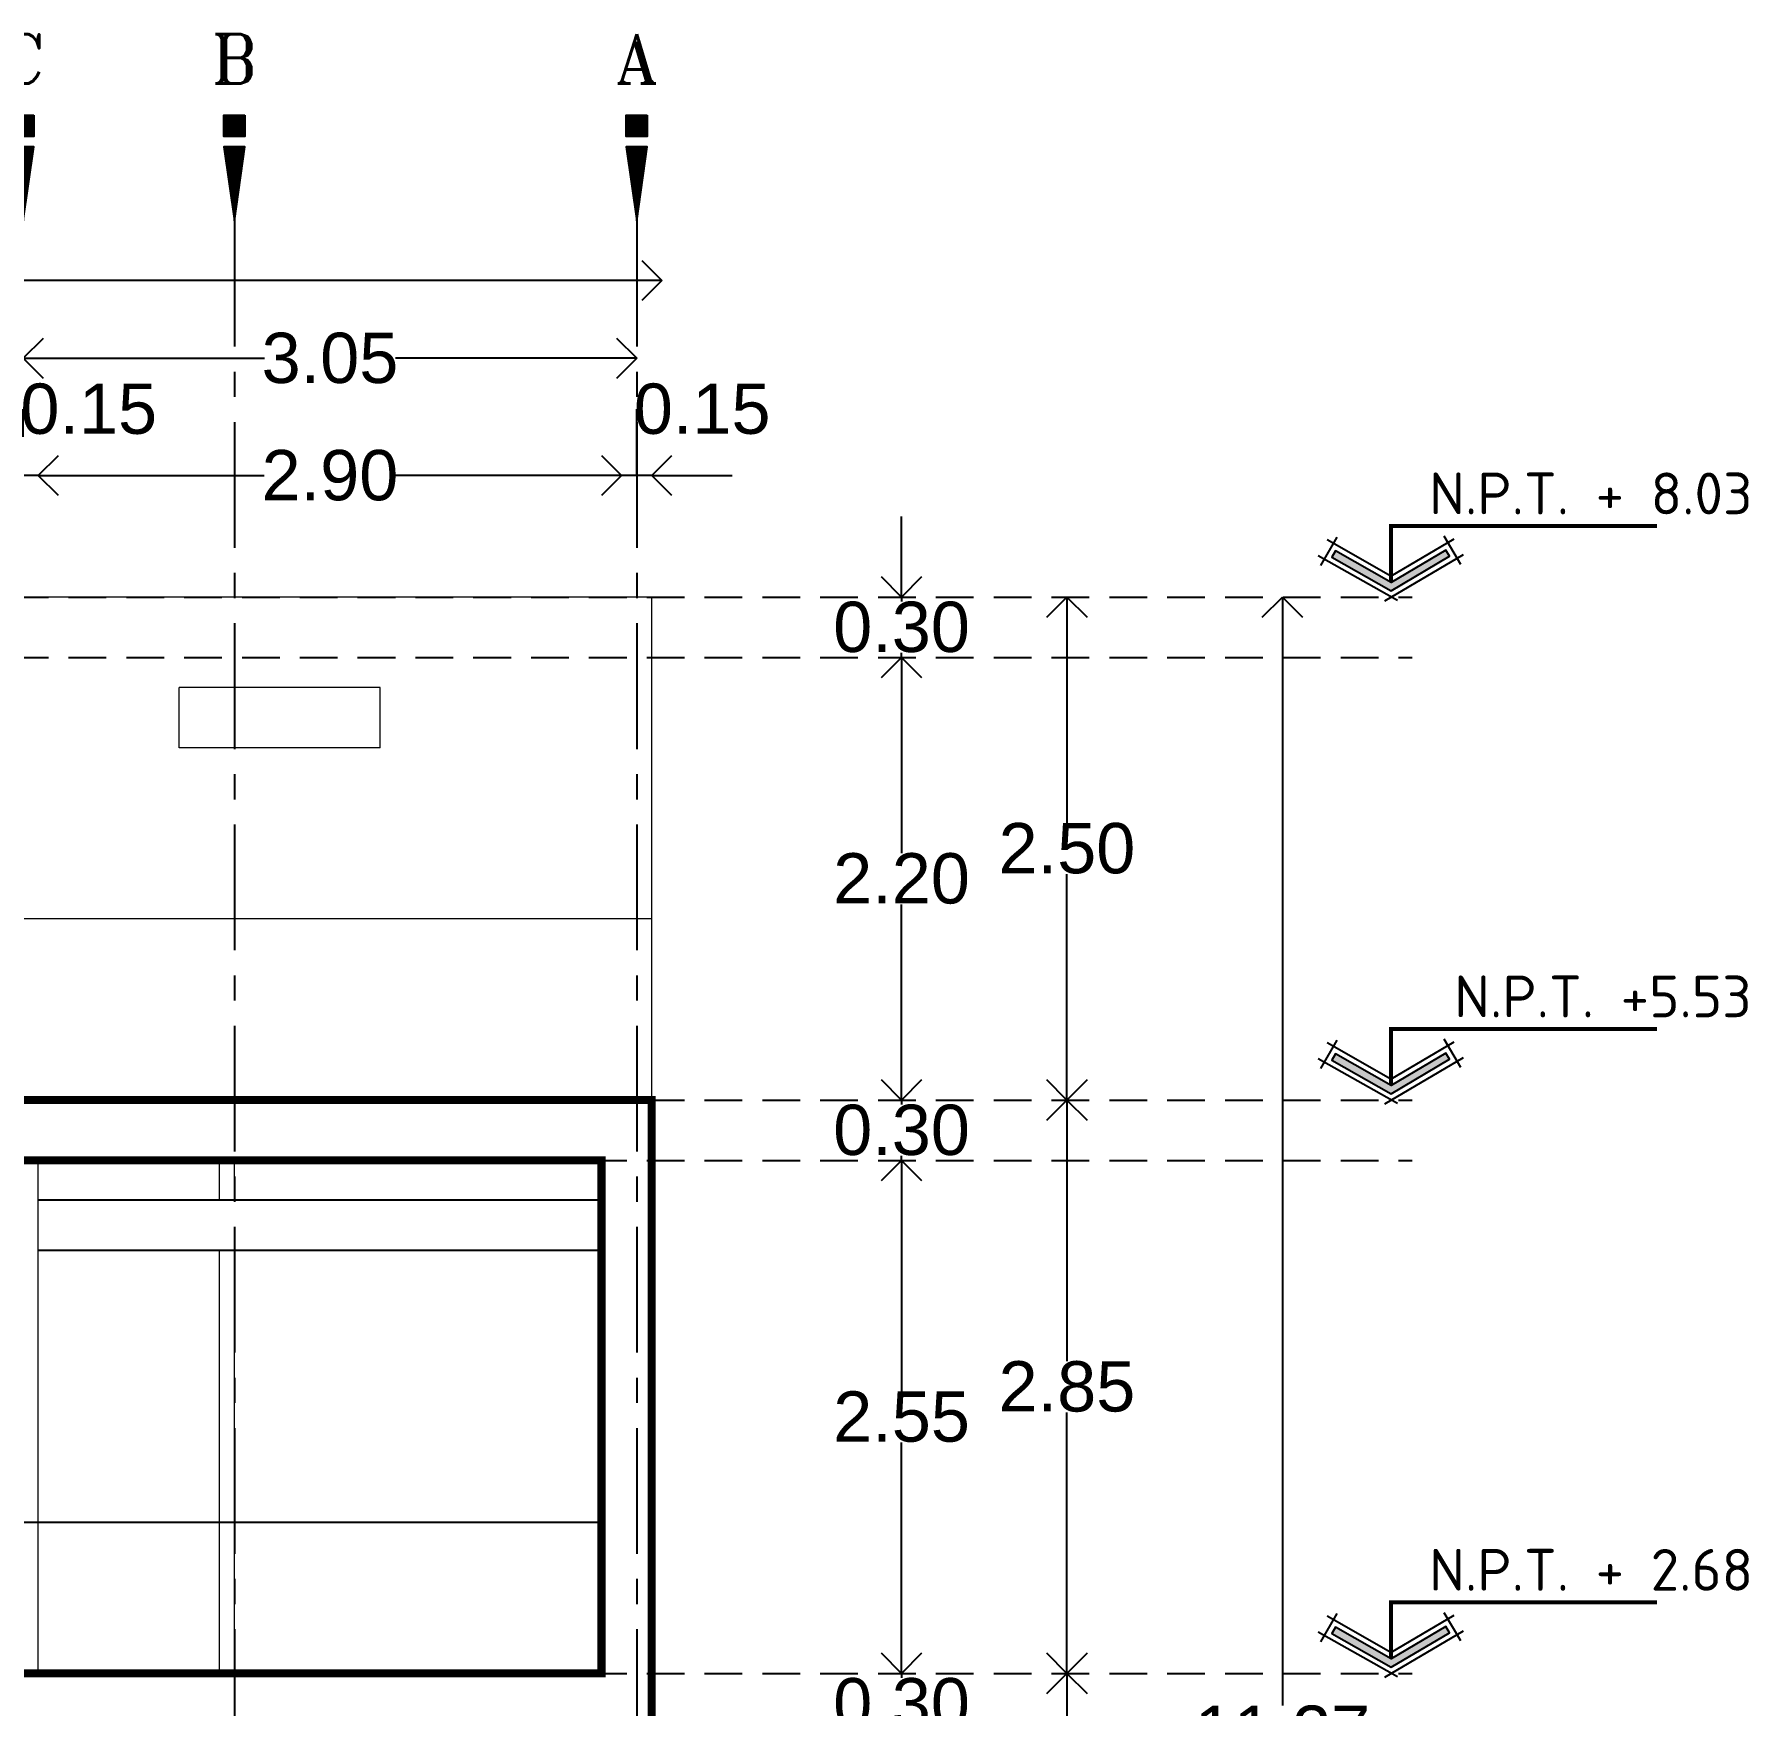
# Model space of a CAD drawing. Header units: metres. Extents: x -58 to 722, y -1100 to 345.
# Drawn here: x 241.68 to 250.21, y -495.11 to -486.8 of the extents above; entities that cross this region are included whole.
import ezdxf
from ezdxf.enums import TextEntityAlignment as Align

# ---------------------------------------------------------------- set-up
doc = ezdxf.new("R2010")
doc.units = ezdxf.units.M
doc.header["$MEASUREMENT"] = 0
for name, pattern in [('CENTER2', [1.125, 0.75, -0.125, 0.125, -0.125]), ('CENTERX2', [4, 2.5, -0.5, 0.5, -0.5]), ('HIDDEN2', [0.1875, 0.125, -0.0625])]:
    doc.linetypes.add(name, pattern=pattern)
doc.layers.get('0').update_dxf_attribs({"color": 255})
doc.layers.get('DEFPOINTS').update_dxf_attribs({"color": 250})
for name, color, linetype in [('FSR_ARQ_007PROYECCIONES', 200, 'HIDDEN2'), ('FSR_ARQ_015COTAS', 125, 'Continuous'), ('FSR_ARQ_016EJES', 135, 'CENTER2'), ('FSR_ARQ_017EJESTEXT', 135, 'Continuous'), ('FSR_ARQ_29PERFILES ACERO', 143, 'Continuous'), ('TEXTOS', 7, 'Continuous')]:
    doc.layers.add(name, color=color, linetype=linetype)
doc.layers.add('FSR_ARQ_013VENTANAS', color=4, linetype='Continuous', lineweight=5)
doc.layers.add('muro bajo', color=33, linetype='Continuous', lineweight=9)
doc.styles.add('LOCAL', font='isocpeur.ttf', dxfattribs={"width": 0.75, "height": 0.15})
doc.styles.add('ROMANT', font='romant.shx')
doc.styles.add('style1', font='arial.ttf')
doc.dimstyles.new('PP_PACO', dxfattribs={"dimtxt": 0.18, "dimasz": 0.075, "dimexe": 0.075, "dimexo": 0, "dimgap": 0, "dimtad": 0, "dimtih": 1, "dimtoh": 1, "dimzin": 1, "dimdsep": 46, "dimtxsty": 'style1', "dimcen": 0.15, "dimse1": 1, "dimse2": 1, "dimclrd": 256, "dimclre": 256, "dimadec": 0, "dimazin": 0, "dimtfac": 1, "dimtmove": 0, "dimatfit": 3, "dimfxl": 0.075, "dimarcsym": 0})

# ---------------------------------------------------------------- blocks, each defined once
blk = doc.blocks.new('Di-p0101')
at = {"const_width": 0.2}
blk.add_lwpolyline([(0, 0.8), (0, 1)], dxfattribs=at)
for points in [[(0.1, 1), (0.1, 0.8), (-0.1, 0.8), (-0.1, 1)], [(0, 0), (0.1, 0.7), (-0.1, 0.7)]]:
    blk.add_lwpolyline(points, close=True)
blk.add_lwpolyline([(0, 0, 0, 0.2, 0), (0, 0.7, 0.2, 0.2, 0)], format="xyseb")
at = {"style": 'ROMANT'}
blk.add_attdef('1', text='', height=0.6, dxfattribs=at).set_placement((0, 1.3), align=Align.CENTER)
blk = doc.blocks.new('_Open90')
at = {"color": 0, "linetype": 'ByBlock', "lineweight": -2}
for p, q in [((-0.5, 0.5), (0, 0)), ((0, 0), (-1, 0)), ((0, 0), (-0.5, -0.5))]:
    blk.add_line(p, q, dxfattribs=at)
blk = doc.blocks.new('*D764')
at = {"layer": 'DEFPOINTS', "color": 0, "ltscale": 0.005, "transparency": 16777216}
for p in [(241.6282, -488.4085), (241.6282, -488.8374), (244.6782, -488.8374)]:
    blk.add_point(p, dxfattribs=at)
at = {"layer": 'FSR_ARQ_015COTAS', "lineweight": -2, "ltscale": 0.005, "transparency": 16777216}
for p, q in [((241.8282, -488.4085), (242.8276, -488.4085)), ((244.4782, -488.4085), (243.4787, -488.4085))]:
    blk.add_line(p, q, dxfattribs=at)
at = {"layer": 'FSR_ARQ_015COTAS', "lineweight": -2, "ltscale": 0.005, "transparency": 16777216, "xscale": 0.2, "yscale": 0.2, "zscale": 0.2, "rotation": 180}
blk.add_blockref('_Open90', (241.6282, -488.4085), dxfattribs=at)
at = {"layer": 'FSR_ARQ_015COTAS', "lineweight": -2, "ltscale": 0.005, "transparency": 16777216, "xscale": 0.2, "yscale": 0.2, "zscale": 0.2}
blk.add_blockref('_Open90', (244.6782, -488.4085), dxfattribs=at)
at = {"layer": 'FSR_ARQ_015COTAS', "color": 0, "ltscale": 0.005, "transparency": 16777216, "insert": (243.1532, -488.4085), "char_height": 0.25, "attachment_point": 5, "style": 'style1'}
blk.add_mtext('3.05', dxfattribs=at)
blk = doc.blocks.new('*D766')
at = {"layer": 'DEFPOINTS', "color": 0, "ltscale": 0.005, "transparency": 16777216}
for p in [(244.6032, -488.9914), (244.6032, -489.1695), (244.7532, -489.1695)]:
    blk.add_point(p, dxfattribs=at)
at = {"layer": 'FSR_ARQ_015COTAS', "lineweight": -2, "ltscale": 0.005, "transparency": 16777216}
for p, q in [((244.6782, -488.9914), (244.6782, -488.6611)), ((244.4032, -488.9914), (244.2032, -488.9914)), ((244.7532, -488.9914), (244.6032, -488.9914)), ((244.7532, -488.9914), (244.6032, -488.9914)), ((244.9532, -488.9914), (245.1532, -488.9914))]:
    blk.add_line(p, q, dxfattribs=at)
at = {"layer": 'FSR_ARQ_015COTAS', "lineweight": -2, "ltscale": 0.005, "transparency": 16777216, "xscale": 0.2, "yscale": 0.2, "zscale": 0.2}
blk.add_blockref('_Open90', (244.6032, -488.9914), dxfattribs=at)
at = {"layer": 'FSR_ARQ_015COTAS', "lineweight": -2, "ltscale": 0.005, "transparency": 16777216, "xscale": 0.2, "yscale": 0.2, "zscale": 0.2, "rotation": 180}
blk.add_blockref('_Open90', (244.7532, -488.9914), dxfattribs=at)
at = {"layer": 'FSR_ARQ_015COTAS', "color": 0, "ltscale": 0.005, "transparency": 16777216, "insert": (245.0038, -488.6611), "char_height": 0.25, "attachment_point": 5, "style": 'style1'}
blk.add_mtext('0.15', dxfattribs=at)
blk = doc.blocks.new('*D767')
at = {"layer": 'DEFPOINTS', "color": 0, "ltscale": 0.005, "transparency": 16777216}
for p in [(241.7032, -488.9914), (244.6032, -489.1934), (241.7032, -489.3594)]:
    blk.add_point(p, dxfattribs=at)
at = {"layer": 'FSR_ARQ_015COTAS', "lineweight": -2, "ltscale": 0.005, "transparency": 16777216}
for p, q in [((241.9032, -488.9914), (242.8268, -488.9914)), ((244.4032, -488.9914), (243.4796, -488.9914))]:
    blk.add_line(p, q, dxfattribs=at)
at = {"layer": 'FSR_ARQ_015COTAS', "lineweight": -2, "ltscale": 0.005, "transparency": 16777216, "xscale": 0.2, "yscale": 0.2, "zscale": 0.2, "rotation": 180}
blk.add_blockref('_Open90', (241.7032, -488.9914), dxfattribs=at)
at = {"layer": 'FSR_ARQ_015COTAS', "lineweight": -2, "ltscale": 0.005, "transparency": 16777216, "xscale": 0.2, "yscale": 0.2, "zscale": 0.2}
blk.add_blockref('_Open90', (244.6032, -488.9914), dxfattribs=at)
at = {"layer": 'FSR_ARQ_015COTAS', "color": 0, "ltscale": 0.005, "transparency": 16777216, "insert": (243.1532, -488.9914), "char_height": 0.25, "attachment_point": 5, "style": 'style1'}
blk.add_mtext('2.90', dxfattribs=at)
blk = doc.blocks.new('*D768')
at = {"layer": 'DEFPOINTS', "color": 0, "ltscale": 0.005, "transparency": 16777216}
for p in [(241.5532, -488.9914), (241.5532, -489.3569), (241.7032, -489.3594)]:
    blk.add_point(p, dxfattribs=at)
at = {"layer": 'FSR_ARQ_015COTAS', "lineweight": -2, "ltscale": 0.005, "transparency": 16777216}
for p, q in [((241.6282, -488.9914), (241.6282, -488.6611)), ((241.3532, -488.9914), (241.1532, -488.9914)), ((241.7032, -488.9914), (241.5532, -488.9914)), ((241.7032, -488.9914), (241.5532, -488.9914)), ((241.9032, -488.9914), (242.1032, -488.9914))]:
    blk.add_line(p, q, dxfattribs=at)
at = {"layer": 'FSR_ARQ_015COTAS', "lineweight": -2, "ltscale": 0.005, "transparency": 16777216, "xscale": 0.2, "yscale": 0.2, "zscale": 0.2}
blk.add_blockref('_Open90', (241.5532, -488.9914), dxfattribs=at)
at = {"layer": 'FSR_ARQ_015COTAS', "lineweight": -2, "ltscale": 0.005, "transparency": 16777216, "xscale": 0.2, "yscale": 0.2, "zscale": 0.2, "rotation": 180}
blk.add_blockref('_Open90', (241.7032, -488.9914), dxfattribs=at)
at = {"layer": 'FSR_ARQ_015COTAS', "color": 0, "ltscale": 0.005, "transparency": 16777216, "insert": (241.9538, -488.6611), "char_height": 0.25, "attachment_point": 5, "style": 'style1'}
blk.add_mtext('0.15', dxfattribs=at)
blk = doc.blocks.new('*D771')
at = {"layer": 'DEFPOINTS', "color": 0, "ltscale": 0.005, "transparency": 16777216}
for p in [(236.8032, -488.0222), (236.8032, -490.1726), (244.8032, -490.1726)]:
    blk.add_point(p, dxfattribs=at)
at = {"layer": 'FSR_ARQ_015COTAS', "lineweight": -2, "ltscale": 0.005, "transparency": 16777216}
for p, q in [((237.0032, -488.0222), (240.4787, -488.0222)), ((244.6032, -488.0222), (241.1276, -488.0222))]:
    blk.add_line(p, q, dxfattribs=at)
at = {"layer": 'FSR_ARQ_015COTAS', "lineweight": -2, "ltscale": 0.005, "transparency": 16777216, "xscale": 0.2, "yscale": 0.2, "zscale": 0.2, "rotation": 180}
blk.add_blockref('_Open90', (236.8032, -488.0222), dxfattribs=at)
at = {"layer": 'FSR_ARQ_015COTAS', "lineweight": -2, "ltscale": 0.005, "transparency": 16777216, "xscale": 0.2, "yscale": 0.2, "zscale": 0.2}
blk.add_blockref('_Open90', (244.8032, -488.0222), dxfattribs=at)
at = {"layer": 'FSR_ARQ_015COTAS', "color": 0, "ltscale": 0.005, "transparency": 16777216, "insert": (240.8032, -488.0222), "char_height": 0.25, "attachment_point": 5, "style": 'style1'}
blk.add_mtext('8.00', dxfattribs=at)
blk = doc.blocks.new('*D796')
at = {"layer": 'DEFPOINTS', "color": 0, "ltscale": 0.005, "transparency": 16777216}
for p in [(245.2144, -494.9454), (245.9951, -494.9454), (245.288, -495.2454)]:
    blk.add_point(p, dxfattribs=at)
at = {"layer": 'FSR_ARQ_015COTAS', "lineweight": -2, "ltscale": 0.005, "transparency": 16777216}
for p, q in [((245.9951, -494.7454), (245.9951, -494.5454)), ((245.9951, -494.9454), (245.9951, -494.9677)), ((245.9951, -495.2454), (245.9951, -495.2232)), ((245.9951, -495.4454), (245.9951, -495.6454))]:
    blk.add_line(p, q, dxfattribs=at)
at = {"layer": 'FSR_ARQ_015COTAS', "lineweight": -2, "ltscale": 0.005, "transparency": 16777216, "xscale": 0.2, "yscale": 0.2, "zscale": 0.2}
for p, rotation in [((245.9951, -494.9454), 270), ((245.9951, -495.2454), 90)]:
    blk.add_blockref('_Open90', p, dxfattribs=dict(at, rotation=rotation))
at = {"layer": 'FSR_ARQ_015COTAS', "color": 0, "ltscale": 0.005, "transparency": 16777216, "insert": (245.9951, -495.0954), "char_height": 0.25, "attachment_point": 5, "style": 'style1'}
blk.add_mtext('0.30', dxfattribs=at)
blk = doc.blocks.new('*D798')
at = {"layer": 'DEFPOINTS', "color": 0, "ltscale": 0.005, "transparency": 16777216}
for p in [(245.9068, -494.9454), (246.8174, -494.9454), (246.611, -497.8054)]:
    blk.add_point(p, dxfattribs=at)
at = {"layer": 'FSR_ARQ_015COTAS', "lineweight": -2, "ltscale": 0.005, "transparency": 16777216}
for p, q in [((246.8174, -495.1454), (246.8174, -496.2478)), ((246.8174, -497.6054), (246.8174, -496.5031))]:
    blk.add_line(p, q, dxfattribs=at)
at = {"layer": 'FSR_ARQ_015COTAS', "lineweight": -2, "ltscale": 0.005, "transparency": 16777216, "xscale": 0.2, "yscale": 0.2, "zscale": 0.2}
for p, rotation in [((246.8174, -494.9454), 90), ((246.8174, -497.8054), 270)]:
    blk.add_blockref('_Open90', p, dxfattribs=dict(at, rotation=rotation))
at = {"layer": 'FSR_ARQ_015COTAS', "color": 0, "ltscale": 0.005, "transparency": 16777216, "insert": (246.8174, -496.3754), "char_height": 0.25, "attachment_point": 5, "style": 'style1'}
blk.add_mtext('2.86', dxfattribs=at)
blk = doc.blocks.new('*D799')
at = {"layer": 'DEFPOINTS', "color": 0, "ltscale": 0.005, "transparency": 16777216}
for p in [(246.3146, -492.0954), (246.8174, -492.0954), (245.9068, -494.9454)]:
    blk.add_point(p, dxfattribs=at)
at = {"layer": 'FSR_ARQ_015COTAS', "lineweight": -2, "ltscale": 0.005, "transparency": 16777216}
for p, q in [((246.8174, -492.2954), (246.8174, -493.3928)), ((246.8174, -494.7454), (246.8174, -493.6481))]:
    blk.add_line(p, q, dxfattribs=at)
at = {"layer": 'FSR_ARQ_015COTAS', "lineweight": -2, "ltscale": 0.005, "transparency": 16777216, "xscale": 0.2, "yscale": 0.2, "zscale": 0.2}
for p, rotation in [((246.8174, -492.0954), 90), ((246.8174, -494.9454), 270)]:
    blk.add_blockref('_Open90', p, dxfattribs=dict(at, rotation=rotation))
at = {"layer": 'FSR_ARQ_015COTAS', "color": 0, "ltscale": 0.005, "transparency": 16777216, "insert": (246.8174, -493.5204), "char_height": 0.25, "attachment_point": 5, "style": 'style1'}
blk.add_mtext('2.85', dxfattribs=at)
blk = doc.blocks.new('*D800')
at = {"layer": 'DEFPOINTS', "color": 0, "ltscale": 0.005, "transparency": 16777216}
for p in [(246.078, -489.5954), (246.8174, -489.5954), (246.3146, -492.0954)]:
    blk.add_point(p, dxfattribs=at)
at = {"layer": 'FSR_ARQ_015COTAS', "lineweight": -2, "ltscale": 0.005, "transparency": 16777216}
for p, q in [((246.8174, -489.7954), (246.8174, -490.7178)), ((246.8174, -491.8954), (246.8174, -490.9731))]:
    blk.add_line(p, q, dxfattribs=at)
at = {"layer": 'FSR_ARQ_015COTAS', "lineweight": -2, "ltscale": 0.005, "transparency": 16777216, "xscale": 0.2, "yscale": 0.2, "zscale": 0.2}
for p, rotation in [((246.8174, -489.5954), 90), ((246.8174, -492.0954), 270)]:
    blk.add_blockref('_Open90', p, dxfattribs=dict(at, rotation=rotation))
at = {"layer": 'FSR_ARQ_015COTAS', "color": 0, "ltscale": 0.005, "transparency": 16777216, "insert": (246.8174, -490.8454), "char_height": 0.25, "attachment_point": 5, "style": 'style1'}
blk.add_mtext('2.50', dxfattribs=at)
blk = doc.blocks.new('*D801')
at = {"layer": 'DEFPOINTS', "color": 0, "ltscale": 0.005, "transparency": 16777216}
for p in [(247.3124, -489.5954), (247.8884, -489.5954), (247.3124, -500.8654)]:
    blk.add_point(p, dxfattribs=at)
at = {"layer": 'FSR_ARQ_015COTAS', "lineweight": -2, "ltscale": 0.005, "transparency": 16777216}
for p, q in [((247.8884, -489.7954), (247.8884, -495.1049)), ((247.8884, -500.6654), (247.8884, -495.356))]:
    blk.add_line(p, q, dxfattribs=at)
at = {"layer": 'FSR_ARQ_015COTAS', "lineweight": -2, "ltscale": 0.005, "transparency": 16777216, "xscale": 0.2, "yscale": 0.2, "zscale": 0.2}
for p, rotation in [((247.8884, -489.5954), 90), ((247.8884, -500.8654), 270)]:
    blk.add_blockref('_Open90', p, dxfattribs=dict(at, rotation=rotation))
at = {"layer": 'FSR_ARQ_015COTAS', "color": 0, "ltscale": 0.005, "transparency": 16777216, "insert": (247.8884, -495.2304), "char_height": 0.25, "attachment_point": 5, "style": 'style1'}
blk.add_mtext('11.27', dxfattribs=at)
blk = doc.blocks.new('*D787')
at = {"layer": 'DEFPOINTS', "color": 0, "ltscale": 0.005, "transparency": 16777216}
for p in [(245.0764, -492.3954), (245.9951, -492.3954), (245.2144, -494.9454)]:
    blk.add_point(p, dxfattribs=at)
at = {"layer": 'FSR_ARQ_015COTAS', "lineweight": -2, "ltscale": 0.005, "transparency": 16777216}
for p, q in [((245.9951, -492.5954), (245.9951, -493.5428)), ((245.9951, -494.7454), (245.9951, -493.7981))]:
    blk.add_line(p, q, dxfattribs=at)
at = {"layer": 'FSR_ARQ_015COTAS', "lineweight": -2, "ltscale": 0.005, "transparency": 16777216, "xscale": 0.2, "yscale": 0.2, "zscale": 0.2}
for p, rotation in [((245.9951, -492.3954), 90), ((245.9951, -494.9454), 270)]:
    blk.add_blockref('_Open90', p, dxfattribs=dict(at, rotation=rotation))
at = {"layer": 'FSR_ARQ_015COTAS', "color": 0, "ltscale": 0.005, "transparency": 16777216, "insert": (245.9951, -493.6704), "char_height": 0.25, "attachment_point": 5, "style": 'style1'}
blk.add_mtext('2.55', dxfattribs=at)
blk = doc.blocks.new('*D788')
at = {"layer": 'DEFPOINTS', "color": 0, "ltscale": 0.005, "transparency": 16777216}
for p in [(245.058, -492.0954), (245.9951, -492.0954), (245.0764, -492.3954)]:
    blk.add_point(p, dxfattribs=at)
at = {"layer": 'FSR_ARQ_015COTAS', "lineweight": -2, "ltscale": 0.005, "transparency": 16777216}
for p, q in [((245.9951, -491.8954), (245.9951, -491.6954)), ((245.9951, -492.0954), (245.9951, -492.1177)), ((245.9951, -492.3954), (245.9951, -492.3732)), ((245.9951, -492.5954), (245.9951, -492.7954))]:
    blk.add_line(p, q, dxfattribs=at)
at = {"layer": 'FSR_ARQ_015COTAS', "lineweight": -2, "ltscale": 0.005, "transparency": 16777216, "xscale": 0.2, "yscale": 0.2, "zscale": 0.2}
for p, rotation in [((245.9951, -492.0954), 270), ((245.9951, -492.3954), 90)]:
    blk.add_blockref('_Open90', p, dxfattribs=dict(at, rotation=rotation))
at = {"layer": 'FSR_ARQ_015COTAS', "color": 0, "ltscale": 0.005, "transparency": 16777216, "insert": (245.9951, -492.2454), "char_height": 0.25, "attachment_point": 5, "style": 'style1'}
blk.add_mtext('0.30', dxfattribs=at)
blk = doc.blocks.new('*D789')
at = {"layer": 'DEFPOINTS', "color": 0, "ltscale": 0.005, "transparency": 16777216}
for p in [(245.0488, -489.8954), (245.9951, -489.8954), (245.058, -492.0954)]:
    blk.add_point(p, dxfattribs=at)
at = {"layer": 'FSR_ARQ_015COTAS', "lineweight": -2, "ltscale": 0.005, "transparency": 16777216}
for p, q in [((245.9951, -490.0954), (245.9951, -490.8678)), ((245.9951, -491.8954), (245.9951, -491.1231))]:
    blk.add_line(p, q, dxfattribs=at)
at = {"layer": 'FSR_ARQ_015COTAS', "lineweight": -2, "ltscale": 0.005, "transparency": 16777216, "xscale": 0.2, "yscale": 0.2, "zscale": 0.2}
for p, rotation in [((245.9951, -489.8954), 90), ((245.9951, -492.0954), 270)]:
    blk.add_blockref('_Open90', p, dxfattribs=dict(at, rotation=rotation))
at = {"layer": 'FSR_ARQ_015COTAS', "color": 0, "ltscale": 0.005, "transparency": 16777216, "insert": (245.9951, -490.9954), "char_height": 0.25, "attachment_point": 5, "style": 'style1'}
blk.add_mtext('2.20', dxfattribs=at)
blk = doc.blocks.new('*D790')
at = {"layer": 'DEFPOINTS', "color": 0, "ltscale": 0.005, "transparency": 16777216}
for p in [(245.0028, -489.5954), (245.9951, -489.5954), (245.0488, -489.8954)]:
    blk.add_point(p, dxfattribs=at)
at = {"layer": 'FSR_ARQ_015COTAS', "lineweight": -2, "ltscale": 0.005, "transparency": 16777216}
for p, q in [((245.9951, -489.3954), (245.9951, -489.1954)), ((245.9951, -489.5954), (245.9951, -489.6177)), ((245.9951, -489.8954), (245.9951, -489.8732)), ((245.9951, -490.0954), (245.9951, -490.2954))]:
    blk.add_line(p, q, dxfattribs=at)
at = {"layer": 'FSR_ARQ_015COTAS', "lineweight": -2, "ltscale": 0.005, "transparency": 16777216, "xscale": 0.2, "yscale": 0.2, "zscale": 0.2}
for p, rotation in [((245.9951, -489.5954), 270), ((245.9951, -489.8954), 90)]:
    blk.add_blockref('_Open90', p, dxfattribs=dict(at, rotation=rotation))
at = {"layer": 'FSR_ARQ_015COTAS', "color": 0, "ltscale": 0.005, "transparency": 16777216, "insert": (245.9951, -489.7454), "char_height": 0.25, "attachment_point": 5, "style": 'style1'}
blk.add_mtext('0.30', dxfattribs=at)
blk = doc.blocks.new('Flecha_1')
blk.add_hatch(color=256).paths.add_polyline_path([(0, 0.000758), (0.003041, -0.000998), (0.002854, -0.001323), (0, 0.000325), (-0.002854, -0.001323), (-0.003041, -0.000998)])
for p, q in [((0.000325, 0.00127), (-0.00375, -0.001083)), ((-0.000325, 0.00127), (0.00375, -0.001083)), ((0, 0), (-0.003281, -0.001894)), ((0, 0), (0.003281, -0.001894)), ((-0.003613, -0.00057), (-0.002769, -0.002032)), ((0.003613, -0.00057), (0.002769, -0.002032))]:
    blk.add_line(p, q)
blk.add_lwpolyline([(0, 0.000758), (0.003041, -0.000998), (0.002854, -0.001323), (0, 0.000325), (-0.002854, -0.001323), (-0.003041, -0.000998)], close=True)

msp = doc.modelspace()

# ---------------------------------------------------------------- linework, layer by layer
at = {"layer": 'FSR_ARQ_007PROYECCIONES', "ltscale": 1.5}
for p, q in [((231.5034, -489.5954), (248.5346, -489.5954)), ((231.5034, -489.8954), (248.5346, -489.8954)), ((231.5034, -492.0954), (248.5346, -492.0954)), ((231.5034, -492.3954), (248.5346, -492.3954)), ((231.5034, -494.9454), (248.5346, -494.9454))]:
    msp.add_line(p, q, dxfattribs=at)
at = {"layer": 'FSR_ARQ_013VENTANAS', "lineweight": 0}
for points in [[(242.6032, -492.5936), (242.6032, -492.3954)], [(242.6782, -492.5936), (242.6782, -492.3954)], [(242.6032, -494.9454), (242.6032, -492.8436)], [(242.6782, -494.9454), (242.6782, -492.8436)]]:
    msp.add_lwpolyline(points, dxfattribs=at)
at = {"layer": 'FSR_ARQ_016EJES', "linetype": 'CENTERX2', "ltscale": 0.25}
for p, q in [((242.6782, -487.726), (242.6782, -498.7507)), ((244.6782, -487.726), (244.6782, -498.7507))]:
    msp.add_line(p, q, dxfattribs=at)
at = {"layer": 'FSR_ARQ_29PERFILES ACERO', "ltscale": 0.005}
for points in [[(244.5032, -492.5936), (241.7032, -492.5936)], [(244.5032, -492.8436), (241.7032, -492.8436)], [(244.5032, -494.1954), (238.6532, -494.1954)]]:
    msp.add_lwpolyline(points, dxfattribs=at)
at = {"layer": 'muro bajo', "ltscale": 0.005}
for points in [[(244.7532, -489.5954), (239.3532, -489.5954)], [(244.7532, -500.8654), (244.7532, -489.5954)], [(243.4032, -490.0454), (242.4032, -490.0454)], [(242.4032, -490.3454), (242.4032, -490.0454)], [(243.4032, -490.3454), (243.4032, -490.0454)], [(243.4032, -490.3454), (242.4032, -490.3454)], [(244.7532, -491.1954), (236.8532, -491.1954)], [(244.7532, -500.8654), (244.7532, -491.1954)], [(244.7532, -492.0954), (236.8532, -492.0954)], [(244.5032, -492.3954), (237.1032, -492.3954)], [(241.7032, -494.9454), (241.7032, -492.3954)], [(244.5032, -494.9454), (238.6532, -494.9454)]]:
    msp.add_lwpolyline(points, dxfattribs=at)
at = {"layer": 'muro bajo', "ltscale": 0.005, "const_width": 0.04}
for points in [[(244.7532, -492.0954), (236.8532, -492.0954), (236.8532, -495.2454), (244.7532, -495.2454)], [(244.5032, -492.3954), (237.1032, -492.3954), (237.1032, -494.9454), (244.5032, -494.9454)]]:
    msp.add_lwpolyline(points, close=True, dxfattribs=at)
at = {"layer": 'TEXTOS', "const_width": 0.02}
for points in [[(248.4287, -489.5225), (248.4287, -489.2423), (249.7504, -489.2423)], [(248.4287, -492.0225), (248.4287, -491.7423), (249.7504, -491.7423)], [(248.4287, -494.8725), (248.4287, -494.5923), (249.7504, -494.5923)]]:
    msp.add_lwpolyline(points, dxfattribs=at)

# ---------------------------------------------------------------- block references
at = {"layer": 'FSR_ARQ_017EJESTEXT', "lineweight": 0}
ref = msp.add_blockref('Di-p0101', (241.6282, -487.726), dxfattribs=dict(at, xscale=0.5249999999999999, yscale=0.5249999999999999, zscale=0.5249999999999999))
ref.add_attrib('1', 'C', dxfattribs={"layer": '0', "height": 0.245, "rotation": 360, "style": 'ROMANT'}).set_placement((241.6282, -487.0435), align=Align.CENTER)
ref = msp.add_blockref('Di-p0101', (242.6782, -487.726), dxfattribs=dict(at, xscale=0.5249999999999999, yscale=0.5249999999999999, zscale=0.5249999999999999))
ref.add_attrib('1', 'B', dxfattribs={"layer": '0', "height": 0.245, "rotation": 360, "style": 'ROMANT'}).set_placement((242.6782, -487.0435), align=Align.CENTER)
ref = msp.add_blockref('Di-p0101', (244.6782, -487.726), dxfattribs=dict(at, xscale=0.5249999999999999, yscale=0.5249999999999999, zscale=0.5249999999999999))
ref.add_attrib('1', 'A', dxfattribs={"layer": '0', "height": 0.245, "rotation": 360, "style": 'ROMANT'}).set_placement((244.6782, -487.0435), align=Align.CENTER)
at = {"layer": 'TEXTOS', "xscale": -96.2046114645297, "yscale": 96.2046114645297, "zscale": 96.2046114645297, "rotation": 180.4550282872697}
for p in [(248.4285, -489.4913), (248.4285, -491.9913), (248.4285, -494.8413)]:
    msp.add_blockref('Flecha_1', p, dxfattribs=at)

# ---------------------------------------------------------------- texts
at = {"layer": 'TEXTOS', "style": 'LOCAL'}
for s, p in [('N.P.T. + 8.03', (248.6178, -489.1844)), ('N.P.T. +5.53', (248.7423, -491.6844)), ('N.P.T. + 2.68', (248.6178, -494.5344))]:
    msp.add_text(s, height=0.207504, dxfattribs=at).set_placement(p)

# ---------------------------------------------------------------- dimensions: what is measured, and where the dimension line sits
at = {"layer": 'FSR_ARQ_015COTAS', "ltscale": 0.005}
for base, p1, p2, angle, picture, middle in [((236.8032, -488.0222), (244.8032, -490.1726), (236.8032, -490.1726), 180, '*D771', (240.8032, -488.0222)), ((241.6282, -488.4085), (244.6782, -488.8374), (241.6282, -488.8374), 180, '*D764', (243.1532, -488.4085)), ((241.5532, -488.9914), (241.7032, -489.3594), (241.5532, -489.3569), 180, '*D768', (241.6282, -488.6611)), ((244.6032, -488.9914), (244.7532, -489.1695), (244.6032, -489.1695), 180, '*D766', (244.6782, -488.6611)), ((241.7032, -488.9914), (244.6032, -489.1934), (241.7032, -489.3594), 180, '*D767', (243.1532, -488.9914)), ((245.9951, -489.5954), (245.0488, -489.8954), (245.0028, -489.5954), 90, '*D790', (245.9951, -489.7454)), ((246.8174, -489.5954), (246.3146, -492.0954), (246.078, -489.5954), 90, '*D800', (246.8174, -490.8454)), ((247.8884, -489.5954), (247.3124, -500.8654), (247.3124, -489.5954), 90, '*D801', (247.8884, -495.2304)), ((245.9951, -489.8954), (245.058, -492.0954), (245.0488, -489.8954), 90, '*D789', (245.9951, -490.9954)), ((245.9951, -492.0954), (245.0764, -492.3954), (245.058, -492.0954), 90, '*D788', (245.9951, -492.2454)), ((246.8174, -492.0954), (245.9068, -494.9454), (246.3146, -492.0954), 90, '*D799', (246.8174, -493.5204)), ((245.9951, -492.3954), (245.2144, -494.9454), (245.0764, -492.3954), 90, '*D787', (245.9951, -493.6704)), ((245.9951, -494.9454), (245.288, -495.2454), (245.2144, -494.9454), 90, '*D796', (245.9951, -495.0954)), ((246.8174, -494.9454), (246.611, -497.8054), (245.9068, -494.9454), 90, '*D798', (246.8174, -496.3754))]:
    dim = msp.add_linear_dim(base=base, p1=p1, p2=p2, angle=angle, dimstyle='PP_PACO', override={"dimtxt": 0.25, "dimasz": 0.2, "dimblk1": 'Open90', "dimblk2": 'Open90', "dimsah": 1, "dimtmove": 1, "dimfxlon": 1}, dxfattribs=at)
    dim.commit()
    dim.dimension.update_dxf_attribs({"geometry": picture, "text_midpoint": middle})

doc.saveas('drawing.dxf')
